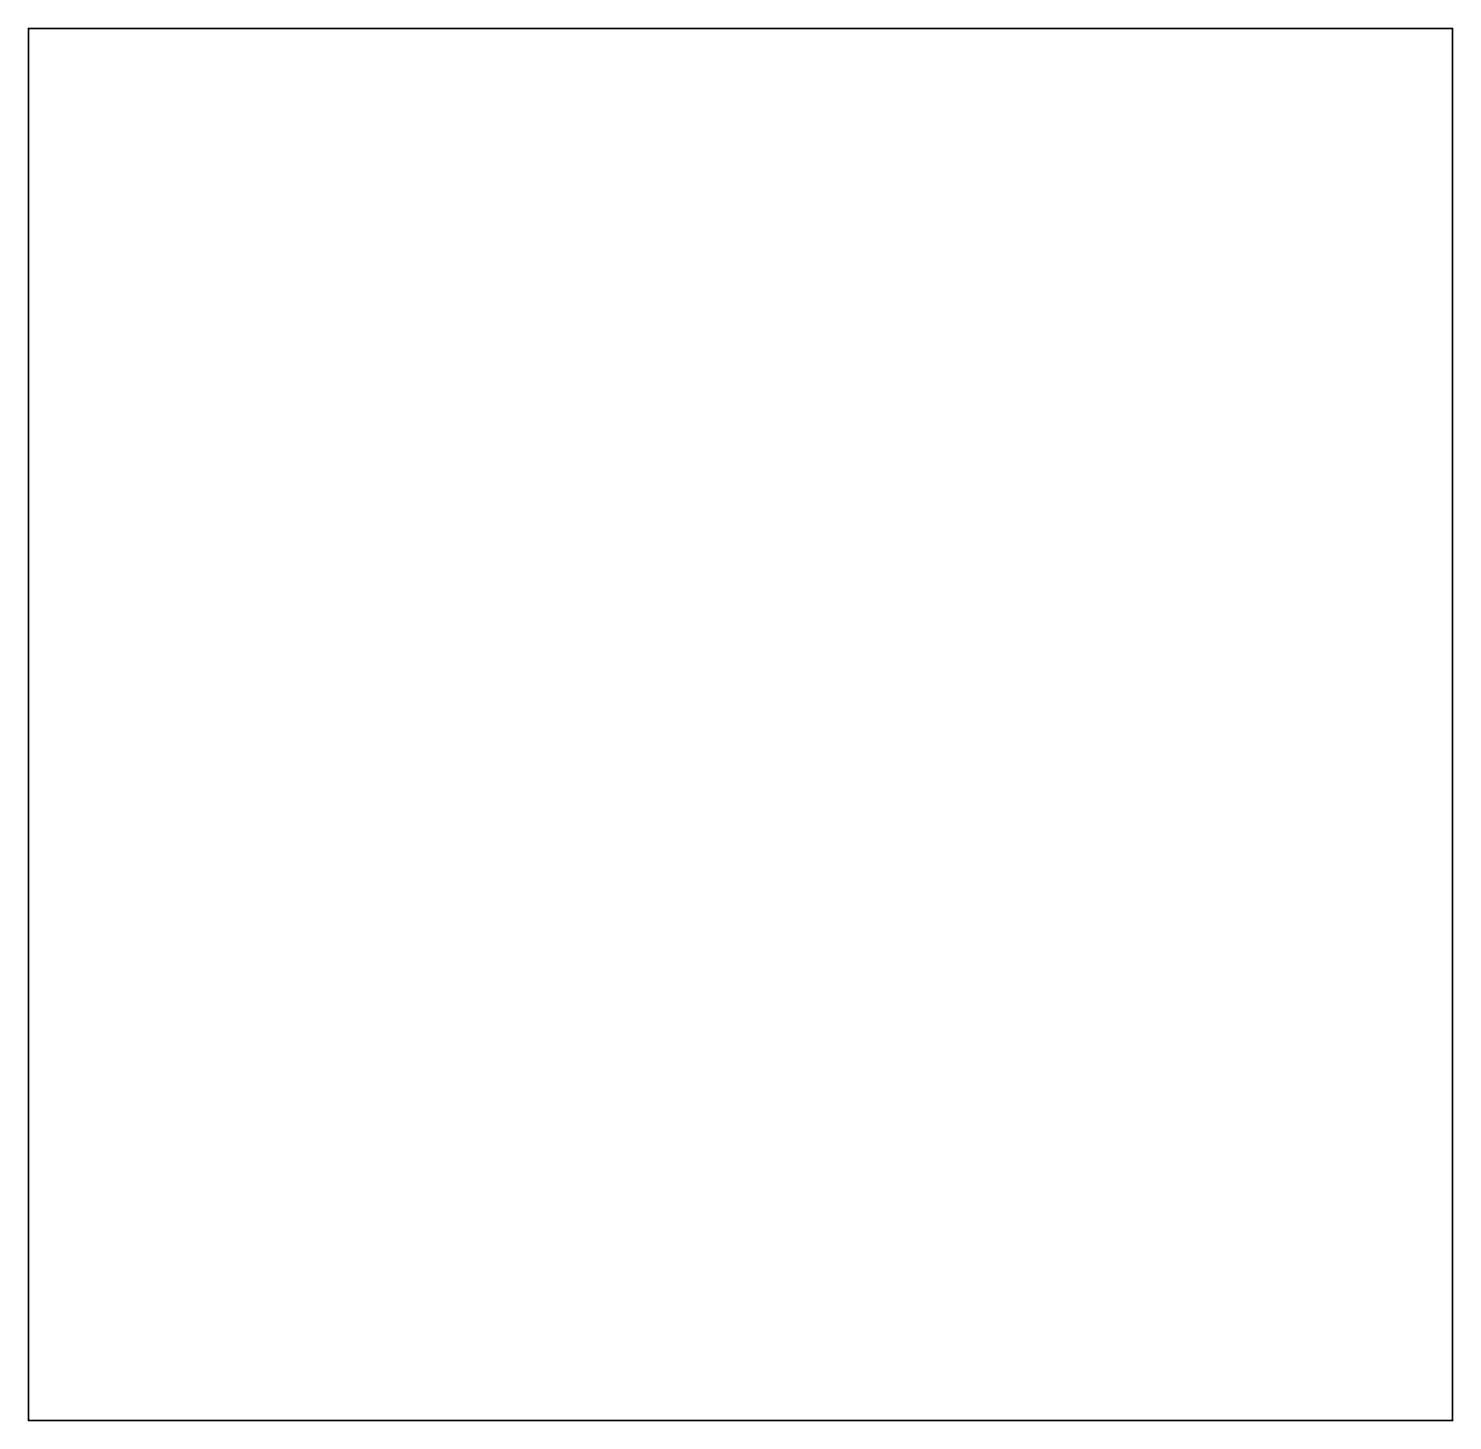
# Model space of a CAD drawing. Extents: x 0 to 4400, y -4300 to 0.
import ezdxf

# ---------------------------------------------------------------- set-up
doc = ezdxf.new("R2010")
doc.units = 0
doc.linetypes.add('Solid', pattern=[0])

msp = doc.modelspace()

# ---------------------------------------------------------------- linework, layer by layer
at = {"color": 0, "linetype": 'Solid', "lineweight": 35}
msp.add_lwpolyline([(0, -1500), (0, 0), (4400, 0), (4400, -4300), (3500, -4300), (0, -4300), (0, -1500)], close=True, dxfattribs=at)

doc.saveas('drawing.dxf')
